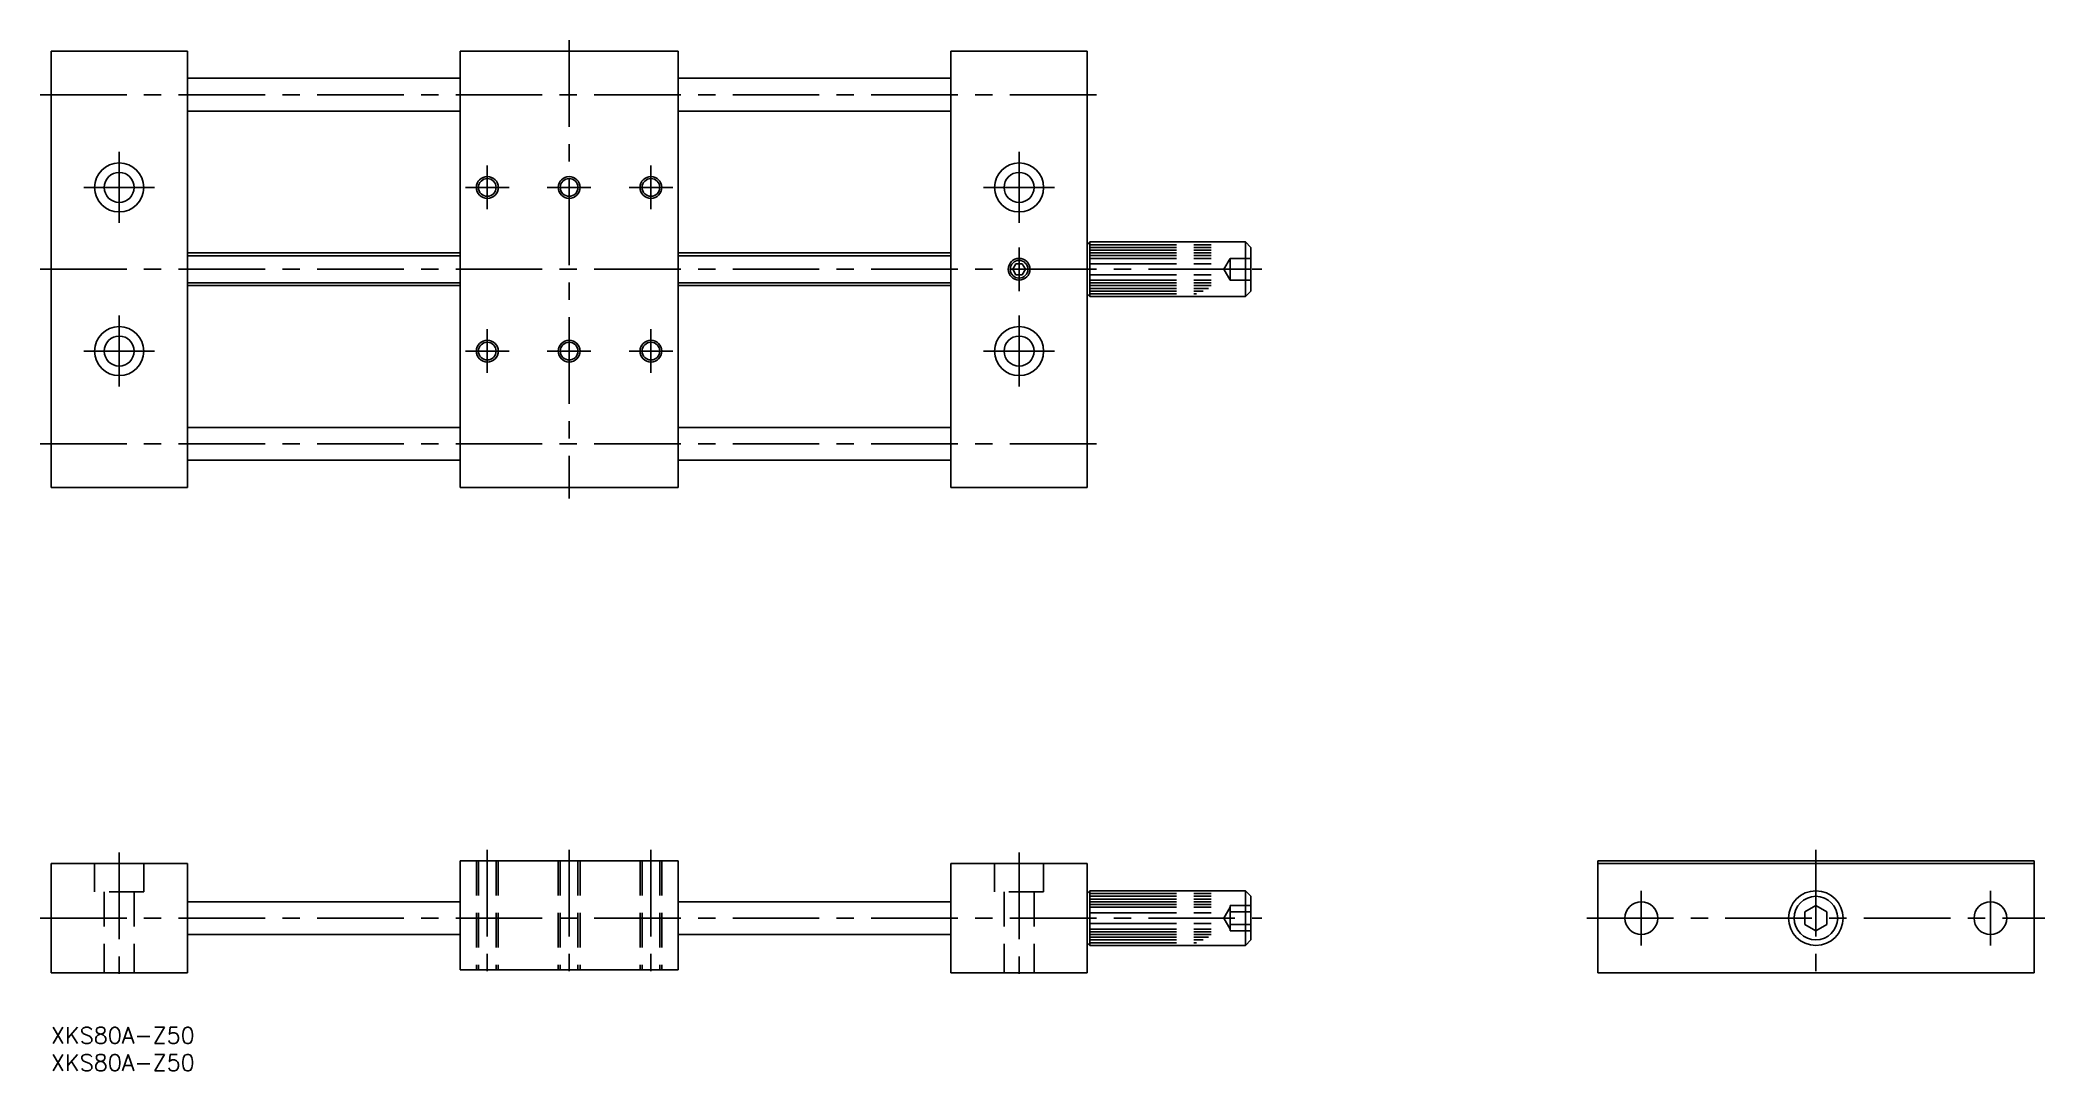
# Model space of a CAD drawing. Extents: x -2 to 366, y -8 to 181.
import ezdxf

# ---------------------------------------------------------------- set-up
doc = ezdxf.new("R2010")
doc.units = 0
doc.header["$LTSCALE"] = 0.5
for name, pattern in [('CENTER', [50.8, 31.75, -6.35, 6.35, -6.35]), ('DASHED', [19.05, 12.7, -6.35]), ('PHANTOM', [63.5, 31.75, -6.35, 6.35, -6.35, 6.35, -6.35])]:
    doc.linetypes.add(name, pattern=pattern)
for name, color, linetype in [('MSM_CENTER', 1, 'CENTER'), ('MSM_CONTINUOUS', 7, 'CONTINUOUS'), ('MSM_DASHED', 4, 'DASHED'), ('MSM_IMAGINARY', 6, 'PHANTOM'), ('MSM_NARROW', 5, 'CONTINUOUS'), ('MSM_PART_NUMBER', 7, 'CONTINUOUS')]:
    doc.layers.add(name, color=color, linetype=linetype)
doc.styles.get("Standard").update_dxf_attribs({"font": 'txt.shx', "height": 3, "bigfont": 'bigfont.shx'})

# ---------------------------------------------------------------- blocks, each defined once
blk = doc.blocks.new('*U3')
at = {"layer": 'MSM_PART_NUMBER'}
blk.add_text('XKS80A-Z50', height=3, dxfattribs=at).set_placement((0, -3))
blk = doc.blocks.new('*U4')
at = {"layer": 'MSM_PART_NUMBER'}
blk.add_text('XKS80A-Z50', height=3, dxfattribs=at).set_placement((0, -8))

msp = doc.modelspace()

# ---------------------------------------------------------------- linework, layer by layer
at = {"layer": 'MSM_CENTER'}
for p, q in [((95, 180.93), (95, 96.93)), ((-2, 170.93), (192, 170.93)), ((12.5, 160.43), (12.5, 147.43)), ((177.5, 160.43), (177.5, 147.43)), ((80, 157.93), (80, 149.93)), ((110, 157.93), (110, 149.93)), ((19, 153.93), (6, 153.93)), ((76, 153.93), (84, 153.93)), ((91, 153.93), (99, 153.93)), ((106, 153.93), (114, 153.93)), ((184, 153.93), (171, 153.93)), ((177.5, 142.93), (177.5, 134.93)), ((-2, 138.93), (222, 138.93)), ((12.5, 130.43), (12.5, 117.43)), ((177.5, 130.43), (177.5, 117.43)), ((80, 127.93), (80, 119.93)), ((110, 127.93), (110, 119.93)), ((19, 123.93), (6, 123.93)), ((76, 123.93), (84, 123.93)), ((91, 123.93), (99, 123.93)), ((106, 123.93), (114, 123.93)), ((184, 123.93), (171, 123.93)), ((-2, 106.93), (192, 106.93)), ((12.5, 32), (12.5, 8)), ((80, 32.5), (80, 8.5)), ((95, 32.5), (95, 8.5)), ((110, 32.5), (110, 8.5)), ((177.5, 32), (177.5, 8)), ((323.59, 32.5), (323.59, 8)), ((291.59, 25), (291.59, 15)), ((355.59, 25), (355.59, 15)), ((-2, 20), (222, 20)), ((281.59, 20), (365.59, 20))]:
    msp.add_line(p, q, dxfattribs=at)
at = {"layer": 'MSM_CONTINUOUS'}
for p, q in [((0, 98.93), (0, 178.93)), ((25, 178.93), (0, 178.93)), ((25, 98.93), (25, 178.93)), ((75, 98.93), (75, 178.93)), ((75, 178.93), (115, 178.93)), ((115, 178.93), (115, 98.93)), ((165, 98.93), (165, 178.93)), ((165, 178.93), (190, 178.93)), ((190, 98.93), (190, 178.93)), ((25, 173.93), (75, 173.93)), ((115, 173.93), (165, 173.93)), ((75, 167.93), (25, 167.93)), ((165, 167.93), (115, 167.93)), ((190.5, 143.93), (190, 143.43)), ((190.5, 143.93), (219, 143.93)), ((190.5, 143.93), (190.5, 133.93)), ((219, 143.93), (219, 133.93)), ((219, 143.93), (220, 142.93)), ((25, 141.93), (75, 141.93)), ((115, 141.93), (165, 141.93)), ((176.92, 139.93), (176.35, 138.93)), ((178.08, 139.93), (176.92, 139.93)), ((178.65, 138.93), (178.08, 139.93)), ((220, 142.93), (220, 134.93)), ((176.35, 138.93), (176.92, 137.93)), ((176.92, 137.93), (178.08, 137.93)), ((178.08, 137.93), (178.65, 138.93)), ((25, 135.93), (75, 135.93)), ((115, 135.93), (165, 135.93)), ((190.5, 133.93), (190, 134.43)), ((219, 133.93), (190.5, 133.93)), ((220, 134.93), (219, 133.93)), ((75, 109.93), (25, 109.93)), ((115, 109.93), (165, 109.93)), ((25, 103.93), (75, 103.93)), ((165, 103.93), (115, 103.93)), ((0, 98.93), (25, 98.93)), ((115, 98.93), (75, 98.93)), ((190, 98.93), (165, 98.93)), ((25, 30), (0, 30)), ((0, 30), (0, 10)), ((25, 10), (25, 30)), ((115, 30.5), (75, 30.5)), ((75, 30.5), (75, 10.5)), ((115, 10.5), (115, 30.5)), ((190, 30), (165, 30)), ((165, 30), (165, 10)), ((190, 10), (190, 30)), ((283.59, 30.5), (283.59, 10)), ((363.59, 30.5), (283.59, 30.5)), ((363.59, 30), (283.59, 30)), ((363.59, 10), (363.59, 30.5)), ((25, 23), (75, 23)), ((115, 23), (165, 23)), ((190.5, 25), (190, 24.5)), ((190.5, 25), (219, 25)), ((190.5, 25), (190.5, 15)), ((219, 25), (219, 15)), ((219, 25), (220, 24)), ((220, 24), (220, 16)), ((323.59, 22.31), (321.59, 21.15)), ((325.59, 21.15), (323.59, 22.31)), ((321.59, 21.15), (321.59, 18.85)), ((321.59, 18.85), (323.59, 17.69)), ((323.59, 17.69), (325.59, 18.85)), ((325.59, 18.85), (325.59, 21.15)), ((25, 17), (75, 17)), ((115, 17), (165, 17)), ((190.5, 15), (190, 15.5)), ((219, 15), (190.5, 15)), ((220, 16), (219, 15)), ((0, 10), (25, 10)), ((75, 10.5), (115, 10.5)), ((165, 10), (190, 10)), ((283.59, 10), (363.59, 10))]:
    msp.add_line(p, q, dxfattribs=at)
for centre, radius in [((12.5, 153.93), 4.5), ((177.5, 153.93), 4.5), ((12.5, 153.93), 2.75), ((80, 153.93), 1.62), ((95, 153.93), 1.62), ((110, 153.93), 1.62), ((177.5, 153.93), 2.75), ((177.5, 138.93), 1.62), ((12.5, 123.93), 4.5), ((12.5, 123.93), 2.75), ((80, 123.93), 1.62), ((95, 123.93), 1.62), ((110, 123.93), 1.62), ((177.5, 123.93), 4.5), ((177.5, 123.93), 2.75), ((291.59, 20), 3), ((323.59, 20), 5), ((323.59, 20), 4), ((355.59, 20), 3)]:
    msp.add_circle(centre, radius, dxfattribs=at)
at = {"layer": 'MSM_DASHED'}
for p, q in [((216.2, 140.93), (215.05, 138.93)), ((220, 140.93), (216.2, 140.93)), ((216.2, 136.93), (216.2, 140.93)), ((216.2, 136.93), (215.05, 138.93)), ((220, 138.93), (216.2, 138.93)), ((220, 136.93), (216.2, 136.93)), ((8, 30), (8, 24.8)), ((17, 30), (17, 24.8)), ((78, 30.5), (78, 10.5)), ((78.38, 30.5), (78.38, 10.5)), ((81.62, 30.5), (81.62, 10.5)), ((82, 30.5), (82, 10.5)), ((93, 30.5), (93, 10.5)), ((93.38, 30.5), (93.38, 10.5)), ((96.62, 30.5), (96.62, 10.5)), ((97, 30.5), (97, 10.5)), ((108, 30.5), (108, 10.5)), ((108.38, 30.5), (108.38, 10.5)), ((111.62, 30.5), (111.62, 10.5)), ((112, 30.5), (112, 10.5)), ((173, 30), (173, 24.8)), ((182, 30), (182, 24.8)), ((17, 24.8), (8, 24.8)), ((9.75, 24.8), (9.75, 10)), ((15.25, 24.8), (15.25, 10)), ((182, 24.8), (173, 24.8)), ((174.75, 24.8), (174.75, 10)), ((180.25, 24.8), (180.25, 10)), ((216.2, 22.31), (220, 22.31)), ((216.2, 22.31), (216.2, 17.69)), ((216.2, 22), (215.05, 20)), ((216.2, 18), (215.05, 20)), ((216.2, 21.15), (220, 21.15)), ((216.2, 18.85), (220, 18.85)), ((216.2, 17.69), (220, 17.69))]:
    msp.add_line(p, q, dxfattribs=at)
at = {"layer": 'MSM_IMAGINARY'}
for p, q in [((190.5, 143.43), (214.67, 143.43)), ((190.5, 142.93), (213.64, 142.93)), ((190.5, 142.43), (213.07, 142.43)), ((190.5, 141.93), (213.01, 141.93)), ((190.5, 141.43), (213.17, 141.43)), ((190.5, 140.93), (213.39, 140.93)), ((190.5, 139.93), (213.65, 139.93)), ((190.5, 137.93), (213.67, 137.93)), ((190.5, 136.93), (213.54, 136.93)), ((190.5, 136.43), (213.37, 136.43)), ((190.5, 135.93), (213.02, 135.93)), ((190.5, 135.43), (212.26, 135.43)), ((190.5, 134.93), (211.26, 134.93)), ((190.5, 134.43), (210.02, 134.43)), ((190.5, 24.5), (214.67, 24.5)), ((190.5, 24), (213.64, 24)), ((190.5, 23.5), (213.07, 23.5)), ((190.5, 23), (213.01, 23)), ((190.5, 22.5), (213.17, 22.5)), ((190.5, 22), (213.39, 22)), ((190.5, 21), (213.65, 21)), ((190.5, 19), (213.67, 19)), ((190.5, 18), (213.54, 18)), ((190.5, 17.5), (213.37, 17.5)), ((190.5, 17), (213.02, 17)), ((190.5, 16.5), (212.26, 16.5)), ((190.5, 16), (211.26, 16)), ((190.5, 15.5), (210.02, 15.5))]:
    msp.add_line(p, q, dxfattribs=at)
at = {"layer": 'MSM_NARROW'}
for p, q in [((25, 141.39), (75, 141.39)), ((115, 141.39), (165, 141.39)), ((25, 136.47), (75, 136.47)), ((115, 136.47), (165, 136.47))]:
    msp.add_line(p, q, dxfattribs=at)
for centre in [(80, 153.93), (95, 153.93), (110, 153.93), (177.5, 138.93), (80, 123.93), (95, 123.93), (110, 123.93)]:
    msp.add_circle(centre, 2, dxfattribs=at)

# ---------------------------------------------------------------- block references
at = {"layer": 'MSM_CONTINUOUS'}
for name in ['*U3', '*U4']:
    msp.add_blockref(name, (0, 0), dxfattribs=at)

doc.saveas('drawing.dxf')
